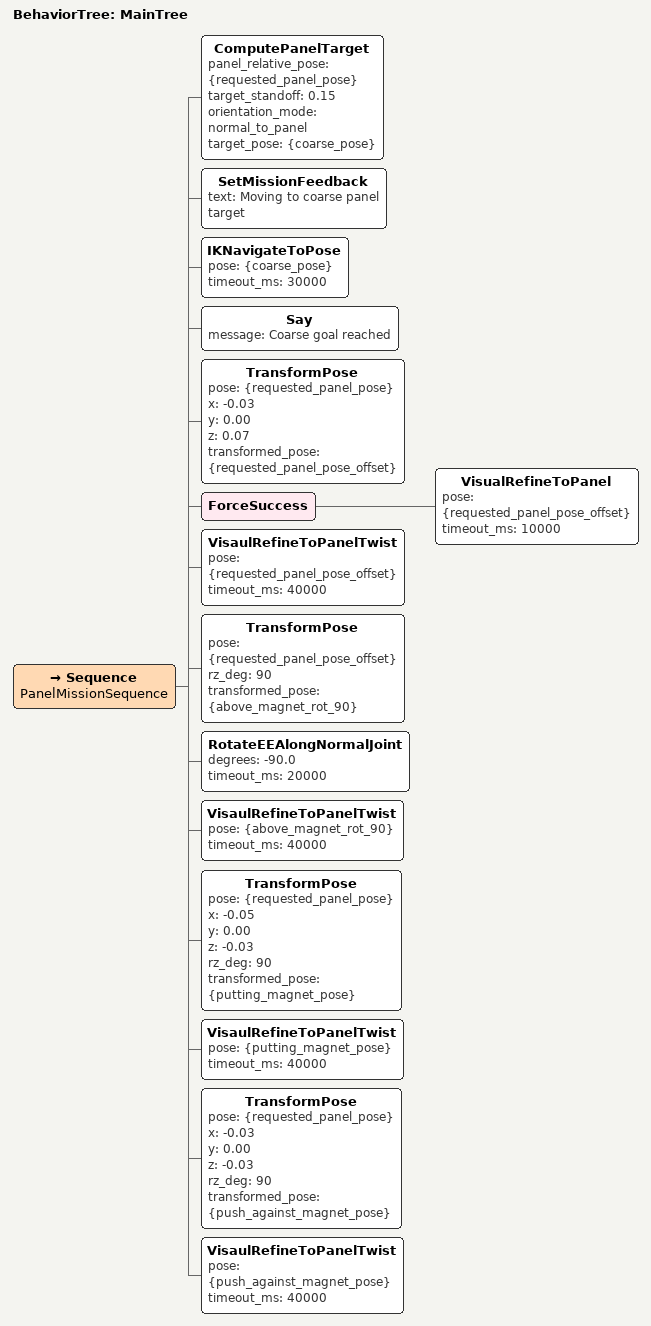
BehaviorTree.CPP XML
<root main_tree_to_execute="MainTree">
  <BehaviorTree ID="MainTree">
    <Sequence name="PanelMissionSequence">
      <ComputePanelTarget
          panel_relative_pose="{requested_panel_pose}"
          target_standoff="0.15"
          orientation_mode="normal_to_panel"
          target_pose="{coarse_pose}" />

      <SetMissionFeedback text="Moving to coarse panel target" />
      <IKNavigateToPose pose="{coarse_pose}" timeout_ms="30000" />

      <Say message="Coarse goal reached" />

      <TransformPose
        pose="{requested_panel_pose}"
        x="-0.03"
        y="0.00"
        z="0.07"
        transformed_pose="{requested_panel_pose_offset}" />

      <ForceSuccess>
          <VisualRefineToPanel
            pose="{requested_panel_pose_offset}"
            timeout_ms="10000" />
      </ForceSuccess>

      <VisaulRefineToPanelTwist
        pose="{requested_panel_pose_offset}"
        timeout_ms="40000" />

      <TransformPose
        pose="{requested_panel_pose_offset}"
        rz_deg="90"
        transformed_pose="{above_magnet_rot_90}" />

      <RotateEEAlongNormalJoint degrees="-90.0" timeout_ms="20000"/>
      <VisaulRefineToPanelTwist
        pose="{above_magnet_rot_90}"
        timeout_ms="40000" />

      <TransformPose
        pose="{requested_panel_pose}"
        x="-0.05"
        y="0.00"
        z="-0.03"
        rz_deg="90"
        transformed_pose="{putting_magnet_pose}" />

      <VisaulRefineToPanelTwist
        pose="{putting_magnet_pose}"
        timeout_ms="40000" />

      <TransformPose
        pose="{requested_panel_pose}"
        x="-0.03"
        y="0.00"
        z="-0.03"
        rz_deg="90"
        transformed_pose="{push_against_magnet_pose}" />

      <VisaulRefineToPanelTwist
        pose="{push_against_magnet_pose}"
        timeout_ms="40000" />

    </Sequence>
  </BehaviorTree>
</root>
